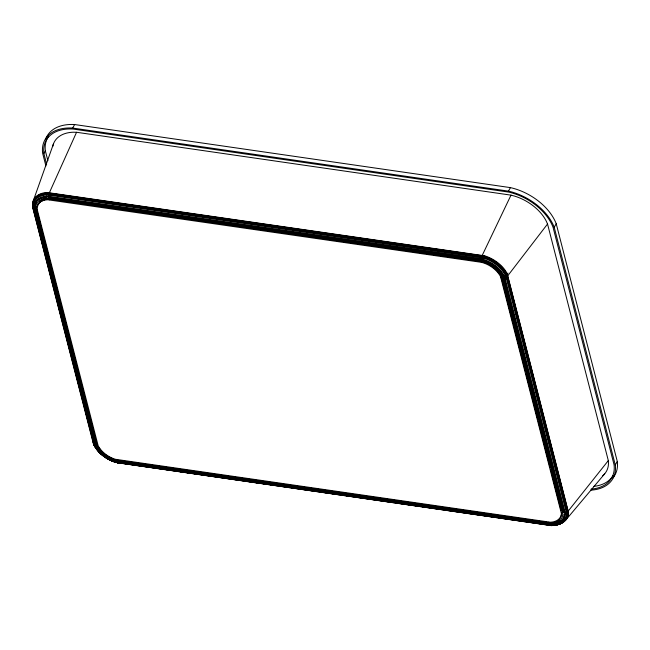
<?xml version="1.0" encoding="UTF-8"?>
<svg xmlns="http://www.w3.org/2000/svg" width="650" height="650" viewBox="0 0 650 650"><rect width="100%" height="100%" fill="white"/><g stroke="black" fill="none" stroke-linecap="round" stroke-linejoin="round"><path stroke-width="0.97" d="M499.639 274.024A20.727 13.211 29.8 0 0 483.462 262.194L481.902 261.771L481.983 258.838M481.325 262.316L47.816 199.769A21.223 13.528 29.8 0 0 36.286 209.454L36.351 210.689L33.459 209.186L32.532 204.856A27.089 17.266 29.8 0 1 47.255 192.506L484.697 255.816A27.089 17.266 29.8 0 1 507.154 273.553L568.555 512.574A27.089 17.266 29.8 0 1 553.832 524.932C552.142 526.183 548.884 525.883 548.413 523.461L549.933 523.486A21.223 13.528 29.8 0 0 561.47 513.801L500.549 276.648A21.223 13.528 29.8 0 0 482.958 262.746L481.325 262.316L481.236 261.284L482.324 255.174L510.997 195.146L514.751 196.154A37.928 24.172 29.8 0 1 546.187 220.992L547.536 224.014L608.319 460.606L608.481 463.458A37.928 24.172 29.8 0 1 602.745 475.727M32.825 206.732A25.829 16.469 29.8 0 1 46.865 194.951L47.255 192.506M32.914 208.414L32.532 204.856M32.63 206.668L94.12 445.356A25.829 16.469 29.8 0 0 115.537 462.272L116.391 461.622A27.089 17.266 29.8 0 1 114.506 460.98M94.12 445.356L93.08 441.968M510.997 195.146L76.554 132.275L49.473 192.53L48.847 196.276L49.343 199.794M118.503 462.507L117.756 462.865L115.213 462.207A24.879 15.852 29.8 0 1 94.591 445.916L33.369 207.594A24.879 15.852 29.8 0 1 46.889 196.251L481.374 258.871L483.462 259.431L483.202 260.65A23.749 15.137 29.8 0 1 502.889 276.201L504.091 275.722L504.839 277.412L565.313 514.044A24.879 15.852 29.8 0 1 551.785 525.387L549.835 525.363M482.089 258.302L482.893 255.832L484.323 256.222M501.134 277.956L506.025 276.884L505.229 275.104A25.829 16.469 29.8 0 0 483.819 258.188L484.697 255.816M33.248 200.882L53.43 143.959M36.668 200.72L34.491 207.131L35.571 209.146M46.646 164.287L43.867 153.489L45.362 150.881A45.768 29.177 29.8 0 1 48.669 136.159M45.914 166.002L42.64 153.237A47.133 30.046 29.8 0 1 72.654 128.05L74.661 124.548L510.453 187.623A47.133 30.046 29.8 0 1 556.229 223.771L617.289 461.468A47.133 30.046 29.8 0 1 612.836 478.002M72.654 128.05L508.446 191.124L510.453 187.623M590.761 490.165A47.133 30.046 29.8 0 0 615.282 464.969L554.222 227.273L556.229 223.771M615.282 464.969L617.289 461.468M552.809 523.299L550.42 525.484L117.309 462.767L116.431 460.939L114.798 460.509A21.223 13.528 29.8 0 1 97.207 446.607L35.953 209.389L37.318 209.885L98.142 445.697A20.727 13.211 29.8 0 0 115.318 459.266L550.258 522.218A20.727 13.211 29.8 0 0 561.527 512.761M547.536 224.014L508.007 275.462L506.025 276.884M505.294 275.998L508.016 273.114M608.319 460.606L568.457 510.77L565.224 512.452L561.405 512.566M565.882 519.927L604.727 473.753M550.778 523.599L551.509 522.941L553.516 522.966A25.301 16.128 29.8 0 0 555.864 522.762M505.229 275.104L507.154 273.553M552.492 525.509A25.829 16.469 29.8 0 0 566.532 513.727L568.555 512.574M481.821 260.902L483.527 261.357A21.816 13.902 29.8 0 1 501.613 275.641L502.223 277.014L504.823 276.258L505.326 278.224M551.785 525.387L551.111 524.997A23.749 15.137 29.8 0 0 564.021 514.166L565.313 514.044M76.554 132.275L73.044 132.226A37.928 24.172 29.8 0 0 52.707 146.656M49.969 194.147L48.002 194.123A25.017 15.941 29.8 0 0 46.434 194.236M46.865 194.951L483.819 258.188M49.985 199.266L48.523 199.249A20.727 13.211 29.8 0 0 46.597 199.42M551.029 523.437L553.004 523.469A25.017 15.941 29.8 0 0 561.259 521.251M553.832 524.932L548.6 524.469M49.294 193.107L482.113 255.743M49.148 193.708L481.926 256.344M49.026 194.334L481.747 256.961M48.856 196.918L481.301 259.504M48.888 197.551L481.252 260.122M48.953 198.161L481.227 260.723M548.494 522.511L551.509 522.941M116.886 459.688L117.179 460.655L549.778 523.591L116.431 460.939M549.551 523.429L117.179 460.655M116.764 462.126L549.039 524.68M116.927 462.402L551.322 525.151M118.251 462.694L146.364 466.765M148.371 467.049L155.399 468.073M157.406 468.358L164.434 469.381M166.449 469.666L173.477 470.689M175.484 470.974L182.512 471.997M184.519 472.282L191.547 473.306M193.554 473.59L195.569 473.882M197.576 474.175L204.604 475.191M206.611 475.483L240.752 480.423M242.759 480.716L249.787 481.731M251.794 482.024L258.822 483.039M260.837 483.332L267.865 484.348M269.872 484.64L276.9 485.656M278.907 485.948L289.949 487.541M291.964 487.833L298.992 488.849M300.999 489.141L308.027 490.157M310.034 490.449L317.062 491.465M319.069 491.757L339.154 494.666M341.161 494.959L344.175 495.389M346.182 495.682L353.21 496.698M355.217 496.99L393.38 502.515M395.387 502.799L402.415 503.823M404.422 504.108L411.45 505.131M413.457 505.416L420.485 506.439M422.5 506.724L429.528 507.747M431.535 508.032L438.563 509.056M440.57 509.34L442.577 509.632M444.584 509.925L451.612 510.941M453.627 511.233L487.76 516.173M489.775 516.466L496.803 517.481M498.81 517.774L505.838 518.789M507.845 519.082L514.873 520.097M516.88 520.39L523.916 521.406M525.923 521.698L536.965 523.291M538.972 523.583L551.021 525.33M117.106 462.613L550.721 525.444M96.623 445.299L94.583 444.754L93.324 443.576L32.597 207.114M97.573 444.438L95.891 443.942M117.309 462.767L117.756 462.865M482.519 256.75L484.632 257.311M94.591 445.916L95.282 446.323A23.749 15.137 29.8 0 0 114.977 461.874L115.213 462.207M33.369 207.594L34.149 208.357A23.749 15.137 29.8 0 1 47.068 197.527L46.889 196.251M549.331 523.201L548.795 522.202M505.367 273.691L506.626 277.363M507.577 275.86L568.019 511.136M506.781 274.706L567.531 511.477M506.586 276.575L567.003 511.777M505.724 275.706L566.532 513.727M504.221 277.615L564.582 512.59M503.587 277.769L563.94 512.679M502.751 276.949L503.254 278.907M502.962 277.883L563.29 512.728M502.223 277.014L502.726 278.98M501.207 277.022L513.053 323.148M513.557 325.114L525.411 371.239M525.915 373.197L537.761 419.323M538.265 421.289L550.119 467.415M550.623 469.373L561.21 510.591M45.362 150.881L47.881 160.696M36.839 214.053L37.594 217.002M38.098 218.969L42.136 234.682M42.64 236.649L47.938 257.278M48.441 259.244L49.961 265.143M50.464 267.109L54.502 282.823M55.006 284.789L57.785 295.596M58.289 297.562L60.304 305.419M60.808 307.385L62.327 313.284M62.831 315.242L66.869 330.964M67.373 332.93L72.67 353.559M73.182 355.526L74.693 361.416M75.197 363.382L79.235 379.104M79.739 381.071L80.494 384.012M80.998 385.978L85.036 401.7M85.548 403.666L90.846 424.296M91.349 426.262L92.861 432.152M93.373 434.119L95.639 442.959M35.392 209.324L34.547 204.742M41.308 232.448L42.063 235.398M35.482 210.527L34.401 205.53M34.515 207.513L96.168 446.558A22.514 14.349 29.8 0 0 114.839 461.305L550.485 524.355A22.514 14.349 29.8 0 0 562.721 514.085L501.694 276.51A22.514 14.349 29.8 0 0 483.023 261.771L47.377 198.721A22.514 14.349 29.8 0 0 35.141 208.991L35.214 210.348M34.702 210.121L95.03 444.957M34.239 209.844L94.583 444.754M33.816 209.536L94.185 444.511M37.318 209.885L37.253 208.699A20.727 13.211 29.8 0 1 44.801 199.786M32.5 205.335A26.869 17.127 29.8 0 1 47.109 193.074M45.679 139.067A47.133 30.046 29.8 0 1 74.661 124.548M591.086 489.109A45.768 29.177 29.8 0 0 614.047 464.709L553.028 227.175A45.768 29.177 29.8 0 0 508.601 192.091L73.003 129.041A45.768 29.177 29.8 0 0 43.875 153.489M33.735 207.992A24.334 15.511 29.8 0 1 46.962 196.893M484.014 257.571A26.236 16.721 29.8 0 1 505.765 274.747M508.446 191.124A47.133 30.046 29.8 0 1 554.222 227.273M483.462 259.431A24.879 15.852 29.8 0 1 504.091 275.722M484.234 256.961A26.577 16.941 29.8 0 1 506.269 274.365M32.646 206.278A26.236 16.721 29.8 0 1 46.906 194.309M32.541 205.806A26.577 16.941 29.8 0 1 46.987 193.684M116.374 460.273A25.017 15.941 29.8 0 1 96.842 445.989M115.936 462.077A26.577 16.941 29.8 0 1 93.901 444.665M116.155 461.882A26.869 17.127 29.8 0 1 93.884 444.283M483.324 260.049A24.334 15.511 29.8 0 1 503.49 275.982M484.461 256.376A26.869 17.127 29.8 0 1 506.732 273.967M564.671 514.126A24.334 15.511 29.8 0 1 551.444 525.224M36.457 206.651A21.816 13.902 29.8 0 0 36.294 208.301L97.272 445.648A21.816 13.902 29.8 0 0 115.351 459.932L550.729 522.941A21.816 13.902 29.8 0 0 559.284 520.041M39.593 201.248A21.816 13.902 29.8 0 1 48.157 198.347M100.222 449.418A25.301 16.128 29.8 0 1 96.184 443.901M113.563 460.622A27.089 17.266 29.8 0 1 105.471 456.341M102.237 453.919A27.089 17.266 29.8 0 1 94.339 444.641M115.733 462.207A26.236 16.721 29.8 0 1 93.982 445.031M567.101 513.5A26.236 16.721 29.8 0 1 552.841 525.468M561.868 520.723A25.301 16.128 29.8 0 1 556.611 522.633M567.271 511.428A25.301 16.128 29.8 0 1 567.084 513.346M613.129 475.434A45.768 29.177 29.8 0 1 593.426 486.427M115.082 462.077A24.334 15.511 29.8 0 1 94.908 446.144M567.629 513.232A26.577 16.941 29.8 0 1 553.183 525.354M568.116 512.923A26.869 17.127 29.8 0 1 556.798 524.818M556.002 524.956A26.869 17.127 29.8 0 1 553.516 525.176M46.719 193.318A25.301 16.128 29.8 0 1 48.295 193.204"/></g></svg>
